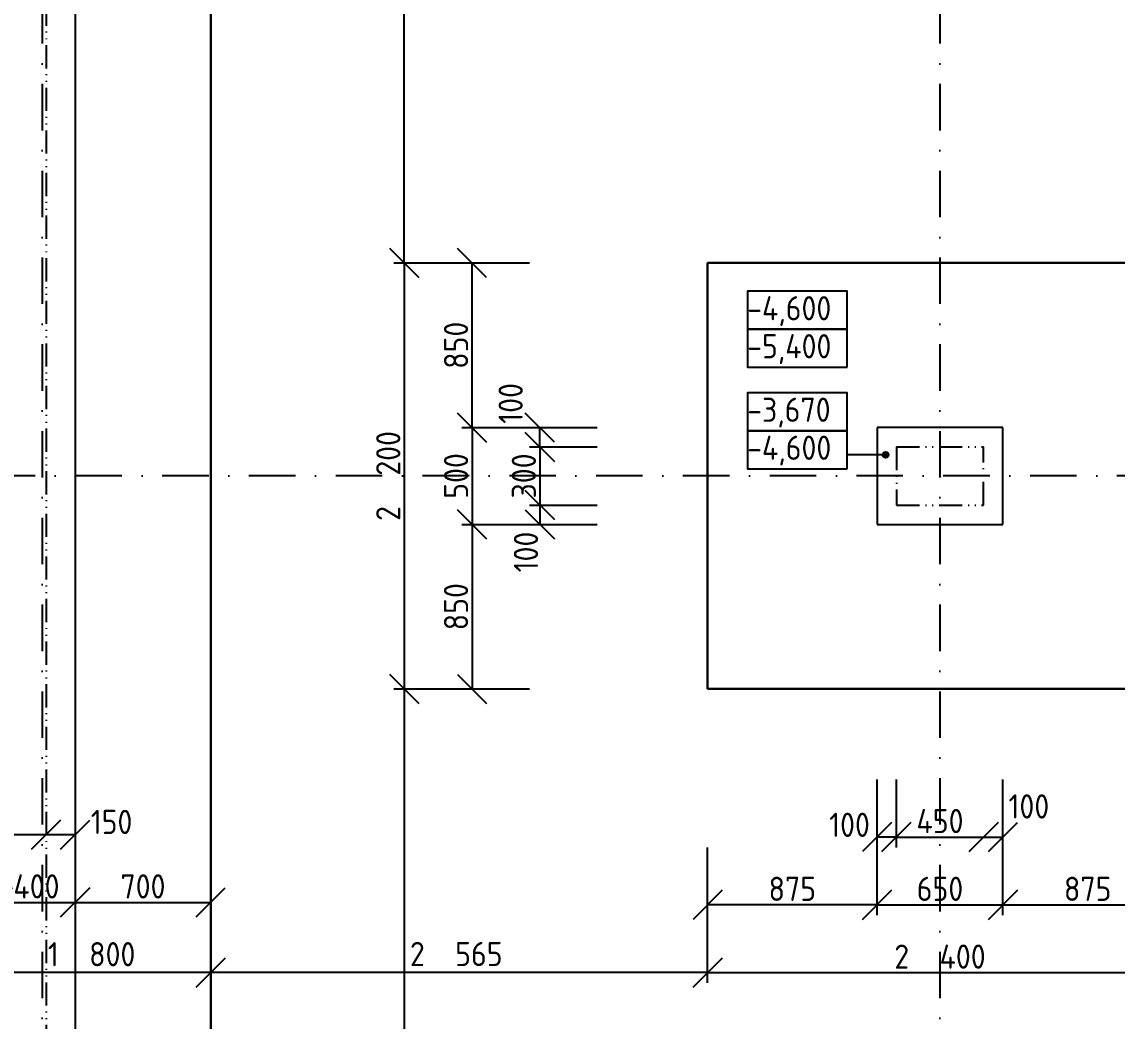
# Model space of a CAD drawing. Extents: x 4511820 to 5180432, y -1526536 to -944957.
# Drawn here: x 5142727 to 5148382, y -1462703 to -1457543 of the extents above; entities that cross this region are included whole.
import ezdxf

# ---------------------------------------------------------------- set-up
doc = ezdxf.new("R2010")
doc.units = 0
doc.header["$MEASUREMENT"] = 0
doc.linetypes.add('ACAD_ISO12W100', pattern=[22, 12, -3, 0.5, -3, 0.5, -3])
doc.linetypes.add('BODKOCIARKOVANA_3', pattern=[5.6, 3, -1.3, 0, -1.3])
doc.layers.get('0').update_dxf_attribs({"linetype": 'CONTINUOUS'})
doc.layers.get('Defpoints').update_dxf_attribs({"color": 61, "linetype": 'CONTINUOUS'})
for name, color, linetype in [('KÓTY', 4, 'CONTINUOUS'), ('MÚRY', 1, 'CONTINUOUS'), ('osi', 253, 'CONTINUOUS'), ('TENKÁ', 7, 'CONTINUOUS')]:
    doc.layers.add(name, color=color, linetype=linetype)
doc.styles.add('STYLE1', font='isocp.shx')
doc.dimstyles.new('STANDARD-50', dxfattribs={"dimtxt": 125, "dimasz": 150, "dimexe": 10, "dimexo": 200, "dimgap": 20, "dimtad": 1, "dimdsep": 46, "dimlunit": 6, "dimtxsty": 'STYLE1', "dimblk1": 'OBLIQUE', "dimblk2": 'OBLIQUE', "dimsah": 1, "dimcen": 2.5, "dimse1": 1, "dimse2": 1, "dimadec": 0, "dimazin": 0, "dimtfac": 1, "dimtmove": 1, "dimatfit": 3, "dimldrblk": 'OBLIQUE', "dimfxl": 1, "dimtolj": 1, "dimtzin": 0, "dimarcsym": 0})

# ---------------------------------------------------------------- blocks, each defined once
blk = doc.blocks.new('_OBLIQUE')
at = {"color": 0, "linetype": 'ByBlock'}
blk.add_line((-0.5, -0.5), (0.5, 0.5), dxfattribs=at)
blk = doc.blocks.new('*D38101')
at = {"layer": 'Defpoints', "color": 0}
for p in [(5147242.5, -1460138), (5147692.5, -1460138), (5147692.5, -1461752.5)]:
    blk.add_point(p, dxfattribs=at)
at = {"layer": 'KÓTY', "color": 0, "lineweight": -2}
blk.add_line((5147242.5, -1461752.5), (5147692.5, -1461752.5), dxfattribs=at)
at = {"layer": 'KÓTY', "color": 0, "linetype": 'ByBlock', "lineweight": -2, "xscale": 150, "yscale": 150, "zscale": 150, "rotation": 180}
blk.add_blockref('_OBLIQUE', (5147242.5, -1461752.5), dxfattribs=at)
at = {"layer": 'KÓTY', "color": 0, "linetype": 'ByBlock', "lineweight": -2, "xscale": 150, "yscale": 150, "zscale": 150}
blk.add_blockref('_OBLIQUE', (5147692.5, -1461752.5), dxfattribs=at)
at = {"layer": 'KÓTY', "color": 0, "insert": (5147467.5, -1461670), "char_height": 125, "attachment_point": 5, "style": 'STYLE1'}
blk.add_mtext('\\A1;450', dxfattribs=at)
blk = doc.blocks.new('*D38102')
at = {"layer": 'Defpoints', "color": 0}
for p in [(5147142.5, -1460238), (5147792.5, -1460238), (5147792.5, -1462102.5)]:
    blk.add_point(p, dxfattribs=at)
at = {"layer": 'KÓTY', "color": 0, "lineweight": -2}
blk.add_line((5147142.5, -1462102.5), (5147792.5, -1462102.5), dxfattribs=at)
at = {"layer": 'KÓTY', "color": 0, "linetype": 'ByBlock', "lineweight": -2, "xscale": 150, "yscale": 150, "zscale": 150, "rotation": 180}
blk.add_blockref('_OBLIQUE', (5147142.5, -1462102.5), dxfattribs=at)
at = {"layer": 'KÓTY', "color": 0, "linetype": 'ByBlock', "lineweight": -2, "xscale": 150, "yscale": 150, "zscale": 150}
blk.add_blockref('_OBLIQUE', (5147792.5, -1462102.5), dxfattribs=at)
at = {"layer": 'KÓTY', "color": 0, "insert": (5147467.5, -1462020), "char_height": 125, "attachment_point": 5, "style": 'STYLE1'}
blk.add_mtext('\\A1;650', dxfattribs=at)
blk = doc.blocks.new('*D38104')
at = {"layer": 'Defpoints', "color": 0}
for p in [(5147692.5, -1460138), (5147792.5, -1460138), (5147792.5, -1461752.5)]:
    blk.add_point(p, dxfattribs=at)
at = {"layer": 'KÓTY', "color": 0, "lineweight": -2}
blk.add_line((5147692.5, -1461752.5), (5147792.5, -1461752.5), dxfattribs=at)
at = {"layer": 'KÓTY', "color": 0, "linetype": 'ByBlock', "lineweight": -2, "xscale": 150, "yscale": 150, "zscale": 150, "rotation": 180}
blk.add_blockref('_OBLIQUE', (5147692.5, -1461752.5), dxfattribs=at)
at = {"layer": 'KÓTY', "color": 0, "linetype": 'ByBlock', "lineweight": -2, "xscale": 150, "yscale": 150, "zscale": 150}
blk.add_blockref('_OBLIQUE', (5147792.5, -1461752.5), dxfattribs=at)
at = {"layer": 'KÓTY', "color": 0, "insert": (5147926.5, -1461594.5), "char_height": 125, "attachment_point": 5, "style": 'STYLE1'}
blk.add_mtext('\\A1;100', dxfattribs=at)
blk = doc.blocks.new('*D38105')
at = {"layer": 'Defpoints', "color": 0}
for p in [(5147142.5, -1460138), (5147242.5, -1460138), (5147142.5, -1461752.5)]:
    blk.add_point(p, dxfattribs=at)
at = {"layer": 'KÓTY', "color": 0, "lineweight": -2}
blk.add_line((5147242.5, -1461752.5), (5147142.5, -1461752.5), dxfattribs=at)
at = {"layer": 'KÓTY', "color": 0, "linetype": 'ByBlock', "lineweight": -2, "xscale": 150, "yscale": 150, "zscale": 150, "rotation": 180}
blk.add_blockref('_OBLIQUE', (5147142.5, -1461752.5), dxfattribs=at)
at = {"layer": 'KÓTY', "color": 0, "linetype": 'ByBlock', "lineweight": -2, "xscale": 150, "yscale": 150, "zscale": 150}
blk.add_blockref('_OBLIQUE', (5147242.5, -1461752.5), dxfattribs=at)
at = {"layer": 'KÓTY', "color": 0, "insert": (5147000.5, -1461689.5), "char_height": 125, "attachment_point": 5, "style": 'STYLE1'}
blk.add_mtext('\\A1;100', dxfattribs=at)
blk = doc.blocks.new('*D38109')
at = {"layer": 'Defpoints', "color": 0}
for p in [(5143702.5, -1461088), (5146267.5, -1461088), (5143702.5, -1462452.5)]:
    blk.add_point(p, dxfattribs=at)
at = {"layer": 'KÓTY', "color": 0, "lineweight": -2}
blk.add_line((5146267.5, -1462452.5), (5143702.5, -1462452.5), dxfattribs=at)
at = {"layer": 'KÓTY', "color": 0, "linetype": 'ByBlock', "lineweight": -2, "xscale": 150, "yscale": 150, "zscale": 150, "rotation": 180}
blk.add_blockref('_OBLIQUE', (5143702.5, -1462452.5), dxfattribs=at)
at = {"layer": 'KÓTY', "color": 0, "linetype": 'ByBlock', "lineweight": -2, "xscale": 150, "yscale": 150, "zscale": 150}
blk.add_blockref('_OBLIQUE', (5146267.5, -1462452.5), dxfattribs=at)
at = {"layer": 'KÓTY', "color": 0, "insert": (5144970, -1462356.5), "char_height": 125, "attachment_point": 5, "style": 'STYLE1'}
blk.add_mtext('\\A1;2ﾠ565', dxfattribs=at)
blk = doc.blocks.new('*D38110')
at = {"layer": 'Defpoints', "color": 0}
for p in [(5141902.5, -1459888), (5143702.5, -1459888), (5141902.5, -1462452.5)]:
    blk.add_point(p, dxfattribs=at)
at = {"layer": 'KÓTY', "color": 0, "lineweight": -2}
blk.add_line((5143702.5, -1462452.5), (5141902.5, -1462452.5), dxfattribs=at)
at = {"layer": 'KÓTY', "color": 0, "linetype": 'ByBlock', "lineweight": -2, "xscale": 150, "yscale": 150, "zscale": 150, "rotation": 180}
blk.add_blockref('_OBLIQUE', (5141902.5, -1462452.5), dxfattribs=at)
at = {"layer": 'KÓTY', "color": 0, "linetype": 'ByBlock', "lineweight": -2, "xscale": 150, "yscale": 150, "zscale": 150}
blk.add_blockref('_OBLIQUE', (5143702.5, -1462452.5), dxfattribs=at)
at = {"layer": 'KÓTY', "color": 0, "insert": (5143087.5, -1462357.5), "char_height": 125, "attachment_point": 5, "style": 'STYLE1'}
blk.add_mtext('\\A1;1ﾠ800', dxfattribs=at)
blk = doc.blocks.new('*D38111')
at = {"layer": 'Defpoints', "color": 0}
for p in [(5146267.5, -1461088), (5148667.5, -1461088), (5148667.5, -1462452.5)]:
    blk.add_point(p, dxfattribs=at)
at = {"layer": 'KÓTY', "color": 0, "lineweight": -2}
blk.add_line((5146267.5, -1462452.5), (5148667.5, -1462452.5), dxfattribs=at)
at = {"layer": 'KÓTY', "color": 0, "linetype": 'ByBlock', "lineweight": -2, "xscale": 150, "yscale": 150, "zscale": 150, "rotation": 180}
blk.add_blockref('_OBLIQUE', (5146267.5, -1462452.5), dxfattribs=at)
at = {"layer": 'KÓTY', "color": 0, "linetype": 'ByBlock', "lineweight": -2, "xscale": 150, "yscale": 150, "zscale": 150}
blk.add_blockref('_OBLIQUE', (5148667.5, -1462452.5), dxfattribs=at)
at = {"layer": 'KÓTY', "color": 0, "insert": (5147467.5, -1462370), "char_height": 125, "attachment_point": 5, "style": 'STYLE1'}
blk.add_mtext('\\A1;2ﾠ400', dxfattribs=at)
blk = doc.blocks.new('*D38117')
at = {"layer": 'Defpoints', "color": 0}
for p in [(5143002.5, -1462090), (5142602.5, -1462440), (5143002.5, -1462440)]:
    blk.add_point(p, dxfattribs=at)
at = {"layer": 'KÓTY', "color": 0, "lineweight": -2}
blk.add_line((5142602.5, -1462090), (5143002.5, -1462090), dxfattribs=at)
at = {"layer": 'KÓTY', "color": 0, "linetype": 'ByBlock', "lineweight": -2, "xscale": 150, "yscale": 150, "zscale": 150, "rotation": 180}
blk.add_blockref('_OBLIQUE', (5142602.5, -1462090), dxfattribs=at)
at = {"layer": 'KÓTY', "color": 0, "linetype": 'ByBlock', "lineweight": -2, "xscale": 150, "yscale": 150, "zscale": 150}
blk.add_blockref('_OBLIQUE', (5143002.5, -1462090), dxfattribs=at)
at = {"layer": 'KÓTY', "color": 0, "insert": (5142802.5, -1462007.5), "char_height": 125, "attachment_point": 5, "style": 'STYLE1'}
blk.add_mtext('\\A1;400', dxfattribs=at)
blk = doc.blocks.new('*D38118')
at = {"layer": 'Defpoints', "color": 0}
for p in [(5143002.5, -1462090), (5143702.5, -1462090), (5143702.5, -1462090)]:
    blk.add_point(p, dxfattribs=at)
at = {"layer": 'KÓTY', "color": 0, "lineweight": -2}
blk.add_line((5143002.5, -1462090), (5143702.5, -1462090), dxfattribs=at)
at = {"layer": 'KÓTY', "color": 0, "linetype": 'ByBlock', "lineweight": -2, "xscale": 150, "yscale": 150, "zscale": 150, "rotation": 180}
blk.add_blockref('_OBLIQUE', (5143002.5, -1462090), dxfattribs=at)
at = {"layer": 'KÓTY', "color": 0, "linetype": 'ByBlock', "lineweight": -2, "xscale": 150, "yscale": 150, "zscale": 150}
blk.add_blockref('_OBLIQUE', (5143702.5, -1462090), dxfattribs=at)
at = {"layer": 'KÓTY', "color": 0, "insert": (5143352.5, -1462007.5), "char_height": 125, "attachment_point": 5, "style": 'STYLE1'}
blk.add_mtext('\\A1;700', dxfattribs=at)
blk = doc.blocks.new('*D38120')
at = {"layer": 'Defpoints', "color": 0}
for p in [(5142852.5, -1461740), (5142602.5, -1462090), (5142852.5, -1462090)]:
    blk.add_point(p, dxfattribs=at)
at = {"layer": 'KÓTY', "color": 0, "lineweight": -2}
blk.add_line((5142602.5, -1461740), (5142852.5, -1461740), dxfattribs=at)
at = {"layer": 'KÓTY', "color": 0, "linetype": 'ByBlock', "lineweight": -2, "xscale": 150, "yscale": 150, "zscale": 150, "rotation": 180}
blk.add_blockref('_OBLIQUE', (5142602.5, -1461740), dxfattribs=at)
at = {"layer": 'KÓTY', "color": 0, "linetype": 'ByBlock', "lineweight": -2, "xscale": 150, "yscale": 150, "zscale": 150}
blk.add_blockref('_OBLIQUE', (5142852.5, -1461740), dxfattribs=at)
at = {"layer": 'KÓTY', "color": 0, "insert": (5142452, -1461665), "char_height": 125, "attachment_point": 5, "style": 'STYLE1'}
blk.add_mtext('\\A1;250', dxfattribs=at)
blk = doc.blocks.new('*D38121')
at = {"layer": 'Defpoints', "color": 0}
for p in [(5142852.5, -1461740), (5143002.5, -1461740), (5143002.5, -1461740)]:
    blk.add_point(p, dxfattribs=at)
at = {"layer": 'KÓTY', "color": 0, "lineweight": -2}
blk.add_line((5142852.5, -1461740), (5143002.5, -1461740), dxfattribs=at)
at = {"layer": 'KÓTY', "color": 0, "linetype": 'ByBlock', "lineweight": -2, "xscale": 150, "yscale": 150, "zscale": 150, "rotation": 180}
blk.add_blockref('_OBLIQUE', (5142852.5, -1461740), dxfattribs=at)
at = {"layer": 'KÓTY', "color": 0, "linetype": 'ByBlock', "lineweight": -2, "xscale": 150, "yscale": 150, "zscale": 150}
blk.add_blockref('_OBLIQUE', (5143002.5, -1461740), dxfattribs=at)
at = {"layer": 'KÓTY', "color": 0, "insert": (5143190.5, -1461674.5), "char_height": 125, "attachment_point": 5, "style": 'STYLE1'}
blk.add_mtext('\\A1;150', dxfattribs=at)
blk = doc.blocks.new('*D38122')
at = {"layer": 'Defpoints', "color": 0}
for p in [(5146267.5, -1460138), (5147142.5, -1460138), (5146267.5, -1462102.5)]:
    blk.add_point(p, dxfattribs=at)
at = {"layer": 'KÓTY', "color": 0, "lineweight": -2}
blk.add_line((5147142.5, -1462102.5), (5146267.5, -1462102.5), dxfattribs=at)
at = {"layer": 'KÓTY', "color": 0, "linetype": 'ByBlock', "lineweight": -2, "xscale": 150, "yscale": 150, "zscale": 150, "rotation": 180}
blk.add_blockref('_OBLIQUE', (5146267.5, -1462102.5), dxfattribs=at)
at = {"layer": 'KÓTY', "color": 0, "linetype": 'ByBlock', "lineweight": -2, "xscale": 150, "yscale": 150, "zscale": 150}
blk.add_blockref('_OBLIQUE', (5147142.5, -1462102.5), dxfattribs=at)
at = {"layer": 'KÓTY', "color": 0, "insert": (5146705, -1462020), "char_height": 125, "attachment_point": 5, "style": 'STYLE1'}
blk.add_mtext('\\A1;875', dxfattribs=at)
blk = doc.blocks.new('*D38123')
at = {"layer": 'Defpoints', "color": 0}
for p in [(5147792.5, -1460138), (5148667.5, -1460138), (5148667.5, -1462102.5)]:
    blk.add_point(p, dxfattribs=at)
at = {"layer": 'KÓTY', "color": 0, "lineweight": -2}
blk.add_line((5147792.5, -1462102.5), (5148667.5, -1462102.5), dxfattribs=at)
at = {"layer": 'KÓTY', "color": 0, "linetype": 'ByBlock', "lineweight": -2, "xscale": 150, "yscale": 150, "zscale": 150, "rotation": 180}
blk.add_blockref('_OBLIQUE', (5147792.5, -1462102.5), dxfattribs=at)
at = {"layer": 'KÓTY', "color": 0, "linetype": 'ByBlock', "lineweight": -2, "xscale": 150, "yscale": 150, "zscale": 150}
blk.add_blockref('_OBLIQUE', (5148667.5, -1462102.5), dxfattribs=at)
at = {"layer": 'KÓTY', "color": 0, "insert": (5148230, -1462020), "char_height": 125, "attachment_point": 5, "style": 'STYLE1'}
blk.add_mtext('\\A1;875', dxfattribs=at)
blk = doc.blocks.new('*D38146')
at = {"layer": 'Defpoints', "color": 0}
for p in [(5146267.5, -1458788), (5144701.5, -1460988), (5146267.5, -1460988)]:
    blk.add_point(p, dxfattribs=at)
at = {"layer": 'KÓTY', "color": 0, "lineweight": -2}
blk.add_line((5144701.5, -1458788), (5144701.5, -1460988), dxfattribs=at)
at = {"layer": 'KÓTY', "color": 0, "linetype": 'ByBlock', "lineweight": -2, "xscale": 150, "yscale": 150, "zscale": 150}
for p, rotation in [((5144701.5, -1458788), 90), ((5144701.5, -1460988), 270)]:
    blk.add_blockref('_OBLIQUE', p, dxfattribs=dict(at, rotation=rotation))
at = {"layer": 'KÓTY', "color": 0, "insert": (5144619, -1459888), "char_height": 125, "attachment_point": 5, "rotation": 90, "style": 'STYLE1'}
blk.add_mtext('\\A1;2ﾠ200', dxfattribs=at)
blk = doc.blocks.new('*D38147')
at = {"layer": 'Defpoints', "color": 0}
for p in [(5146267.5, -1460988), (5144701.5, -1465233), (5146267.5, -1465233)]:
    blk.add_point(p, dxfattribs=at)
at = {"layer": 'KÓTY', "color": 0, "lineweight": -2}
blk.add_line((5144701.5, -1460988), (5144701.5, -1465233), dxfattribs=at)
at = {"layer": 'KÓTY', "color": 0, "linetype": 'ByBlock', "lineweight": -2, "xscale": 150, "yscale": 150, "zscale": 150}
for p, rotation in [((5144701.5, -1460988), 90), ((5144701.5, -1465233), 270)]:
    blk.add_blockref('_OBLIQUE', p, dxfattribs=dict(at, rotation=rotation))
at = {"layer": 'KÓTY', "color": 0, "insert": (5144619, -1463110.5), "char_height": 125, "attachment_point": 5, "rotation": 90, "style": 'STYLE1'}
blk.add_mtext('\\A1;4ﾠ245', dxfattribs=at)
blk = doc.blocks.new('*D38154')
at = {"layer": 'Defpoints', "color": 0}
for p in [(5145051.5, -1458788), (5146825.5, -1458788), (5146825.5, -1459638)]:
    blk.add_point(p, dxfattribs=at)
at = {"layer": 'KÓTY', "color": 0, "lineweight": -2}
blk.add_line((5145051.5, -1459638), (5145051.5, -1458788), dxfattribs=at)
at = {"layer": 'KÓTY', "color": 0, "linetype": 'ByBlock', "lineweight": -2, "xscale": 150, "yscale": 150, "zscale": 150}
for p, rotation in [((5145051.5, -1458788), 90), ((5145051.5, -1459638), 270)]:
    blk.add_blockref('_OBLIQUE', p, dxfattribs=dict(at, rotation=rotation))
at = {"layer": 'KÓTY', "color": 0, "insert": (5144969, -1459213), "char_height": 125, "attachment_point": 5, "rotation": 90, "style": 'STYLE1'}
blk.add_mtext('\\A1;850', dxfattribs=at)
blk = doc.blocks.new('*D38155')
at = {"layer": 'Defpoints', "color": 0}
for p in [(5146825.5, -1460138), (5145051.5, -1460988), (5146825.5, -1460988)]:
    blk.add_point(p, dxfattribs=at)
at = {"layer": 'KÓTY', "color": 0, "lineweight": -2}
blk.add_line((5145051.5, -1460138), (5145051.5, -1460988), dxfattribs=at)
at = {"layer": 'KÓTY', "color": 0, "linetype": 'ByBlock', "lineweight": -2, "xscale": 150, "yscale": 150, "zscale": 150}
for p, rotation in [((5145051.5, -1460138), 90), ((5145051.5, -1460988), 270)]:
    blk.add_blockref('_OBLIQUE', p, dxfattribs=dict(at, rotation=rotation))
at = {"layer": 'KÓTY', "color": 0, "insert": (5144969, -1460563), "char_height": 125, "attachment_point": 5, "rotation": 90, "style": 'STYLE1'}
blk.add_mtext('\\A1;850', dxfattribs=at)
blk = doc.blocks.new('*D38156')
at = {"layer": 'Defpoints', "color": 0}
for p in [(5146825.5, -1459638), (5145051.5, -1460138), (5146825.5, -1460138)]:
    blk.add_point(p, dxfattribs=at)
at = {"layer": 'KÓTY', "color": 0, "lineweight": -2}
blk.add_line((5145051.5, -1459638), (5145051.5, -1460138), dxfattribs=at)
at = {"layer": 'KÓTY', "color": 0, "linetype": 'ByBlock', "lineweight": -2, "xscale": 150, "yscale": 150, "zscale": 150}
for p, rotation in [((5145051.5, -1459638), 90), ((5145051.5, -1460138), 270)]:
    blk.add_blockref('_OBLIQUE', p, dxfattribs=dict(at, rotation=rotation))
at = {"layer": 'KÓTY', "color": 0, "insert": (5144969, -1459888), "char_height": 125, "attachment_point": 5, "rotation": 90, "style": 'STYLE1'}
blk.add_mtext('\\A1;500', dxfattribs=at)
blk = doc.blocks.new('*D38157')
at = {"layer": 'Defpoints', "color": 0}
for p in [(5146925.5, -1459738), (5145401.5, -1460038), (5146925.5, -1460038)]:
    blk.add_point(p, dxfattribs=at)
at = {"layer": 'KÓTY', "color": 0, "lineweight": -2}
blk.add_line((5145401.5, -1459738), (5145401.5, -1460038), dxfattribs=at)
at = {"layer": 'KÓTY', "color": 0, "linetype": 'ByBlock', "lineweight": -2, "xscale": 150, "yscale": 150, "zscale": 150}
for p, rotation in [((5145401.5, -1459738), 90), ((5145401.5, -1460038), 270)]:
    blk.add_blockref('_OBLIQUE', p, dxfattribs=dict(at, rotation=rotation))
at = {"layer": 'KÓTY', "color": 0, "insert": (5145319, -1459888), "char_height": 125, "attachment_point": 5, "rotation": 90, "style": 'STYLE1'}
blk.add_mtext('\\A1;300', dxfattribs=at)
blk = doc.blocks.new('*D38158')
at = {"layer": 'Defpoints', "color": 0}
for p in [(5145401.5, -1459638), (5146925.5, -1459638), (5146925.5, -1459738)]:
    blk.add_point(p, dxfattribs=at)
at = {"layer": 'KÓTY', "color": 0, "lineweight": -2}
blk.add_line((5145401.5, -1459738), (5145401.5, -1459638), dxfattribs=at)
at = {"layer": 'KÓTY', "color": 0, "linetype": 'ByBlock', "lineweight": -2, "xscale": 150, "yscale": 150, "zscale": 150}
for p, rotation in [((5145401.5, -1459638), 90), ((5145401.5, -1459738), 270)]:
    blk.add_blockref('_OBLIQUE', p, dxfattribs=dict(at, rotation=rotation))
at = {"layer": 'KÓTY', "color": 0, "insert": (5145251, -1459513), "char_height": 125, "attachment_point": 5, "rotation": 90, "style": 'STYLE1'}
blk.add_mtext('\\A1;100', dxfattribs=at)
blk = doc.blocks.new('*D38159')
at = {"layer": 'Defpoints', "color": 0}
for p in [(5146925.5, -1460038), (5145401.5, -1460138), (5146925.5, -1460138)]:
    blk.add_point(p, dxfattribs=at)
at = {"layer": 'KÓTY', "color": 0, "lineweight": -2}
blk.add_line((5145401.5, -1460038), (5145401.5, -1460138), dxfattribs=at)
at = {"layer": 'KÓTY', "color": 0, "linetype": 'ByBlock', "lineweight": -2, "xscale": 150, "yscale": 150, "zscale": 150}
for p, rotation in [((5145401.5, -1460038), 90), ((5145401.5, -1460138), 270)]:
    blk.add_blockref('_OBLIQUE', p, dxfattribs=dict(at, rotation=rotation))
at = {"layer": 'KÓTY', "color": 0, "insert": (5145330, -1460280.5), "char_height": 125, "attachment_point": 5, "rotation": 90, "style": 'STYLE1'}
blk.add_mtext('\\A1;100', dxfattribs=at)
blk = doc.blocks.new('*D38160')
at = {"layer": 'Defpoints', "color": 0}
for p in [(5144701.5, -1454398), (5146267.5, -1454398), (5146267.5, -1458788)]:
    blk.add_point(p, dxfattribs=at)
at = {"layer": 'KÓTY', "color": 0, "lineweight": -2}
blk.add_line((5144701.5, -1458788), (5144701.5, -1454398), dxfattribs=at)
at = {"layer": 'KÓTY', "color": 0, "linetype": 'ByBlock', "lineweight": -2, "xscale": 150, "yscale": 150, "zscale": 150}
for p, rotation in [((5144701.5, -1454398), 90), ((5144701.5, -1458788), 270)]:
    blk.add_blockref('_OBLIQUE', p, dxfattribs=dict(at, rotation=rotation))
at = {"layer": 'KÓTY', "color": 0, "insert": (5144619, -1456593), "char_height": 125, "attachment_point": 5, "rotation": 90, "style": 'STYLE1'}
blk.add_mtext('\\A1;4ﾠ390', dxfattribs=at)
blk = doc.blocks.new('*D38234')
at = {"layer": 'Defpoints', "color": 0}
for p in [(5142602.5, -1455463), (5140931.5, -1466408), (5142852.5, -1466408)]:
    blk.add_point(p, dxfattribs=at)
at = {"layer": 'KÓTY', "color": 0, "lineweight": -2}
blk.add_line((5140931.5, -1455463), (5140931.5, -1466408), dxfattribs=at)
at = {"layer": 'KÓTY', "color": 0, "linetype": 'ByBlock', "lineweight": -2, "xscale": 150, "yscale": 150, "zscale": 150}
for p, rotation in [((5140931.5, -1455463), 90), ((5140931.5, -1466408), 270)]:
    blk.add_blockref('_OBLIQUE', p, dxfattribs=dict(at, rotation=rotation))
at = {"layer": 'KÓTY', "color": 0, "insert": (5140849, -1460935.5), "char_height": 125, "attachment_point": 5, "rotation": 90, "style": 'STYLE1'}
blk.add_mtext('\\A1;10ﾠ945', dxfattribs=at)

msp = doc.modelspace()

# ---------------------------------------------------------------- hatches: boundary and pattern name
at = {"layer": 'KÓTY', "ltscale": 0.25}
msp.add_hatch(color=256, dxfattribs=at).paths.add_polyline_path([(5147172, -1459779, 1), (5147202, -1459779, 1)])

# ---------------------------------------------------------------- linework, layer by layer
at = {"layer": 'KÓTY'}
for p, q in [((5144648.097, -1458788), (5144998.097, -1458788)), ((5144998.097, -1458788), (5145348.097, -1458788)), ((5144998.097, -1459638), (5145348.097, -1459638)), ((5145348.097, -1459638), (5145698.097, -1459638)), ((5145348.097, -1459738), (5145698.097, -1459738)), ((5147187, -1459779), (5146987.816, -1459779)), ((5145348.097, -1460038), (5145698.097, -1460038)), ((5144998.097, -1460138), (5145348.097, -1460138)), ((5145348.097, -1460138), (5145698.097, -1460138)), ((5144648.097, -1460988), (5144998.097, -1460988)), ((5144998.097, -1460988), (5145348.097, -1460988)), ((5147142.5, -1461805.903), (5147142.5, -1461455.903)), ((5147242.5, -1461805.903), (5147242.5, -1461455.903)), ((5147792.5, -1461805.903), (5147792.5, -1461455.903)), ((5147792.5, -1461805.903), (5147792.5, -1461455.903)), ((5146267.5, -1462155.903), (5146267.5, -1461805.903)), ((5147142.5, -1462155.903), (5147142.5, -1461805.903)), ((5147792.5, -1462155.903), (5147792.5, -1461805.903)), ((5146267.5, -1462505.903), (5146267.5, -1462155.903))]:
    msp.add_line(p, q, dxfattribs=at)
at = {"layer": 'KÓTY', "ltscale": 0.25}
msp.add_circle((5147187, -1459779), 15, dxfattribs=at)
at = {"layer": 'MÚRY', "linetype": 'Continuous', "lineweight": 30}
for p, q in [((5143702.5, -1467812.5), (5143702.5, -1454398)), ((5146267.5, -1460988), (5146267.5, -1458788)), ((5146267.5, -1458788), (5148667.5, -1458788)), ((5146267.5, -1460988), (5148667.5, -1460988))]:
    msp.add_line(p, q, dxfattribs=at)
at = {"layer": 'osi', "linetype": 'BODKOCIARKOVANA_3', "ltscale": 80}
for p, q in [((5142832.5, -1437250.906), (5142832.5, -1469178.809)), ((5147467.5, -1437250.906), (5147467.5, -1469178.809)), ((5158927.164, -1459888), (5092648, -1459888))]:
    msp.add_line(p, q, dxfattribs=at)
at = {"layer": 'TENKÁ', "linetype": 'Continuous', "lineweight": 25}
for p, q in [((5143002.5, -1453698), (5143002.5, -1466408)), ((5147792.5, -1459638), (5147142.5, -1459638)), ((5147142.5, -1459638), (5147142.5, -1460138)), ((5147792.5, -1460138), (5147792.5, -1459638)), ((5147142.5, -1460138), (5147792.5, -1460138))]:
    msp.add_line(p, q, dxfattribs=at)
at = {"layer": 'TENKÁ', "color": 40, "linetype": 'ACAD_ISO12W100', "ltscale": 10}
for p, q in [((5142852.5, -1455463), (5142852.5, -1467812.5)), ((5147242.5, -1459738), (5147242.5, -1460038)), ((5147242.5, -1459738), (5147692.5, -1459738)), ((5147692.5, -1460038), (5147692.5, -1459738)), ((5147242.5, -1460038), (5147692.5, -1460038))]:
    msp.add_line(p, q, dxfattribs=at)
at = {"layer": 'TENKÁ', "ltscale": 0.25}
for points in [[(5146987.816, -1459130.25), (5146987.816, -1458934), (5146473.184, -1458934), (5146473.184, -1459130.25)], [(5146987.816, -1459326.5), (5146987.816, -1459130.25), (5146473.184, -1459130.25), (5146473.184, -1459326.5)], [(5146987.816, -1459654.5), (5146987.816, -1459458.25), (5146473.184, -1459458.25), (5146473.184, -1459654.5)], [(5146987.816, -1459850.75), (5146987.816, -1459654.5), (5146473.184, -1459654.5), (5146473.184, -1459850.75)]]:
    msp.add_lwpolyline(points, close=True, dxfattribs=at)

# ---------------------------------------------------------------- texts
at = {"layer": 'TENKÁ', "ltscale": 0.25, "style": 'STYLE1'}
for s, p in [('-4,600', (5146472.073, -1459084.201)), ('-5,400', (5146472.073, -1459280.451)), ('-3,670', (5146472.073, -1459608.451)), ('-4,600', (5146472.073, -1459804.701))]:
    msp.add_text(s, height=125, dxfattribs=at).set_placement(p)

# ---------------------------------------------------------------- dimensions: what is measured, and where the dimension line sits
at = {"layer": 'KÓTY'}
for base, p1, p2, picture, middle in [((5144701.5, -1454398), (5146267.5, -1458788), (5146267.5, -1454398), '*D38160', (5144618.957, -1456593)), ((5140931.5, -1466408), (5142602.5, -1455463), (5142852.5, -1466408), '*D38234', (5140848.957, -1460935.5)), ((5144701.5, -1460988), (5146267.5, -1458788), (5146267.5, -1460988), '*D38146', (5144618.957, -1459888)), ((5145051.5, -1458788), (5146825.5, -1459638), (5146825.5, -1458788), '*D38154', (5144969, -1459213)), ((5145051.5, -1460138), (5146825.5, -1459638), (5146825.5, -1460138), '*D38156', (5144969, -1459888)), ((5145401.5, -1460038), (5146925.5, -1459738), (5146925.5, -1460038), '*D38157', (5145319, -1459888)), ((5145051.5, -1460988), (5146825.5, -1460138), (5146825.5, -1460988), '*D38155', (5144969, -1460563)), ((5144701.5, -1465233), (5146267.5, -1460988), (5146267.5, -1465233), '*D38147', (5144618.957, -1463110.5))]:
    dim = msp.add_linear_dim(base=base, p1=p1, p2=p2, angle=90, dimstyle='STANDARD-50', override={"dimtxsty": 'STYLE1', "dimldrblk": 'OBLIQUE'}, dxfattribs=at)
    dim.commit()
    dim.dimension.update_dxf_attribs({"geometry": picture, "text_midpoint": middle})
for base, p1, p2, picture, middle in [((5145401.5, -1459638), (5146925.5, -1459738), (5146925.5, -1459638), '*D38158', (5145333.5, -1459513)), ((5145401.5, -1460138), (5146925.5, -1460038), (5146925.5, -1460138), '*D38159', (5145412.5, -1460280.5))]:
    dim = msp.add_linear_dim(base=base, p1=p1, p2=p2, angle=90, dimstyle='STANDARD-50', override={"dimtxsty": 'STYLE1', "dimldrblk": 'OBLIQUE'}, dxfattribs=at)
    dim.commit()
    dim.dimension.update_dxf_attribs({"geometry": picture, "text_midpoint": middle, "dimtype": 160})
for base, p1, p2, picture, middle in [((5141902.5, -1462452.5), (5143702.5, -1459888), (5141902.5, -1459888), '*D38110', (5143087.5, -1462440)), ((5147142.5, -1461752.5), (5147242.5, -1460138), (5147142.5, -1460138), '*D38105', (5147000.5, -1461772)), ((5147792.5, -1461752.5), (5147692.5, -1460138), (5147792.5, -1460138), '*D38104', (5147926.5, -1461677)), ((5143702.5, -1462452.5), (5146267.5, -1461088), (5143702.5, -1461088), '*D38109', (5144970, -1462439)), ((5142852.5, -1461740), (5142602.5, -1462090), (5142852.5, -1462090), '*D38120', (5142452, -1461747.5)), ((5143002.5, -1461740), (5142852.5, -1461740), (5143002.5, -1461740), '*D38121', (5143190.5, -1461757))]:
    dim = msp.add_linear_dim(base=base, p1=p1, p2=p2, dimstyle='STANDARD-50', override={"dimtxsty": 'STYLE1', "dimldrblk": 'OBLIQUE'}, dxfattribs=at)
    dim.commit()
    dim.dimension.update_dxf_attribs({"geometry": picture, "text_midpoint": middle, "dimtype": 160})
for base, p1, p2, picture, middle in [((5146267.5, -1462102.5), (5147142.5, -1460138), (5146267.5, -1460138), '*D38122', (5146705, -1462020)), ((5147692.5, -1461752.5), (5147242.5, -1460138), (5147692.5, -1460138), '*D38101', (5147467.5, -1461670)), ((5148667.5, -1462102.5), (5147792.5, -1460138), (5148667.5, -1460138), '*D38123', (5148230, -1462020)), ((5147792.5, -1462102.5), (5147142.5, -1460238), (5147792.5, -1460238), '*D38102', (5147467.5, -1462020)), ((5148667.5, -1462452.5), (5146267.5, -1461088), (5148667.5, -1461088), '*D38111', (5147467.5, -1462369.957)), ((5143002.5, -1462090), (5142602.5, -1462440), (5143002.5, -1462440), '*D38117', (5142802.5, -1462007.5)), ((5143702.5, -1462090), (5143002.5, -1462090), (5143702.5, -1462090), '*D38118', (5143352.5, -1462007.5))]:
    dim = msp.add_linear_dim(base=base, p1=p1, p2=p2, dimstyle='STANDARD-50', override={"dimtxsty": 'STYLE1', "dimldrblk": 'OBLIQUE'}, dxfattribs=at)
    dim.commit()
    dim.dimension.update_dxf_attribs({"geometry": picture, "text_midpoint": middle})

doc.saveas('drawing.dxf')
